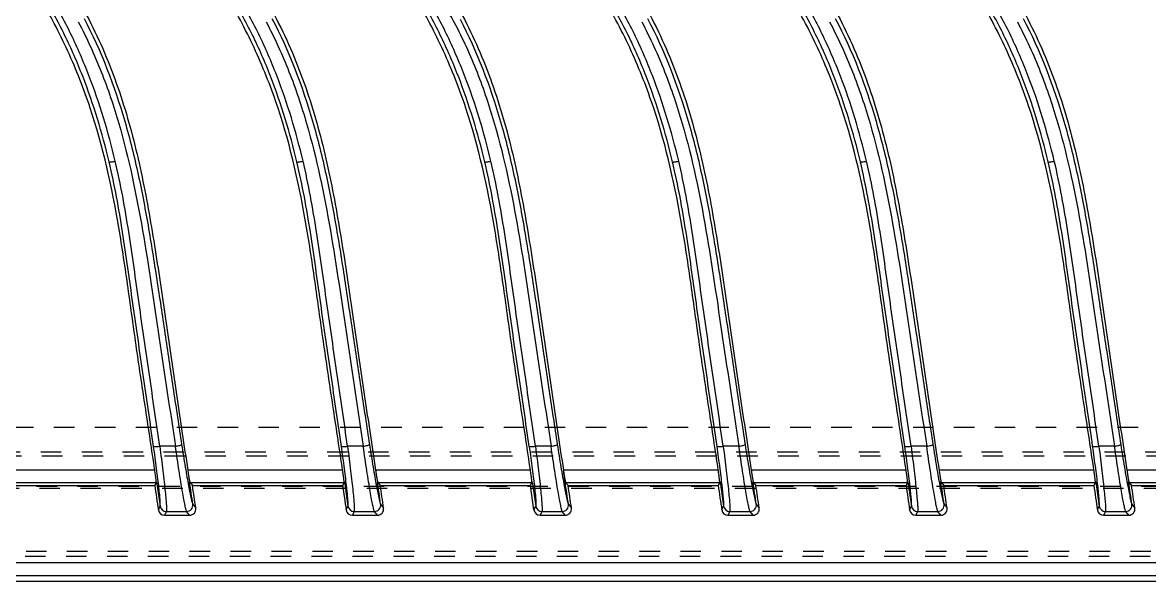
# Model space of a CAD drawing. Header units: millimetres. Extents: x 547 to 3706, y -10485 to 2068.
# Drawn here: x 1309.1 to 1399.1, y 1500.3 to 1545 of the extents above; entities that cross this region are included whole.
import ezdxf

# ---------------------------------------------------------------- set-up
doc = ezdxf.new("R2010")
doc.units = ezdxf.units.MM
doc.header["$LTSCALE"] = 16.335
doc.linetypes.add('HIDDEN', pattern=[0.2, 0.1, -0.1])
doc.layers.get('0').update_dxf_attribs({"linetype": 'CONTINUOUS'})
doc.layers.add('DEFAULT_2', color=8, linetype='HIDDEN')

msp = doc.modelspace()

# ---------------------------------------------------------------- linework, layer by layer
at = {"color": 7, "linetype": 'Continuous'}
for p, q in [((1321.351, 1511.14), (1320.097, 1511.14)), ((1336.351, 1511.14), (1335.097, 1511.14)), ((1351.351, 1511.14), (1350.097, 1511.14)), ((1366.351, 1511.14), (1365.097, 1511.14)), ((1381.351, 1511.14), (1380.097, 1511.14)), ((1396.351, 1511.14), (1395.097, 1511.14)), ((1319.702, 1509.237), (1307.332, 1509.237)), ((1334.702, 1509.237), (1322.332, 1509.237)), ((1349.702, 1509.237), (1337.332, 1509.237)), ((1364.702, 1509.237), (1352.332, 1509.237)), ((1352.474, 1508.288), (1352.337, 1509.2)), ((1379.702, 1509.237), (1367.332, 1509.237)), ((1394.702, 1509.237), (1382.332, 1509.237)), ((1409.702, 1509.237), (1397.332, 1509.237)), ((1307.514, 1508.239), (1319.817, 1508.239)), ((1307.707, 1508.005), (1319.695, 1508.005)), ((1319.844, 1508.289), (1319.695, 1508.005)), ((1319.844, 1508.289), (1320.129, 1506.361)), ((1322.474, 1508.288), (1322.707, 1508.005)), ((1322.514, 1508.239), (1334.817, 1508.239)), ((1322.707, 1508.005), (1334.695, 1508.005)), ((1334.844, 1508.289), (1334.695, 1508.005)), ((1334.844, 1508.289), (1335.129, 1506.361)), ((1337.474, 1508.288), (1337.707, 1508.005)), ((1337.514, 1508.239), (1349.817, 1508.239)), ((1337.707, 1508.005), (1349.694, 1508.005)), ((1349.694, 1508.005), (1349.843, 1508.289)), ((1349.984, 1506.057), (1349.694, 1508.005)), ((1349.843, 1508.289), (1350.13, 1506.361)), ((1352.514, 1508.239), (1364.817, 1508.239)), ((1352.514, 1508.239), (1352.707, 1508.005)), ((1352.707, 1508.005), (1364.695, 1508.005)), ((1364.844, 1508.289), (1364.695, 1508.005)), ((1364.844, 1508.289), (1365.129, 1506.361)), ((1367.474, 1508.288), (1367.707, 1508.005)), ((1367.514, 1508.239), (1379.817, 1508.239)), ((1367.707, 1508.005), (1379.695, 1508.005)), ((1379.844, 1508.289), (1379.695, 1508.005)), ((1379.844, 1508.289), (1380.129, 1506.361)), ((1382.474, 1508.288), (1382.707, 1508.005)), ((1382.514, 1508.239), (1394.817, 1508.239)), ((1382.707, 1508.005), (1394.695, 1508.005)), ((1394.844, 1508.289), (1394.695, 1508.005)), ((1394.844, 1508.289), (1395.129, 1506.361)), ((1397.474, 1508.288), (1397.707, 1508.005)), ((1397.514, 1508.239), (1409.817, 1508.239)), ((1397.707, 1508.005), (1409.695, 1508.005)), ((1319.984, 1506.057), (1320.129, 1506.361)), ((1320.623, 1505.934), (1320.478, 1505.631)), ((1320.623, 1505.934), (1322.245, 1505.934)), ((1322.481, 1505.631), (1322.245, 1505.934)), ((1322.739, 1506.507), (1322.975, 1506.204)), ((1334.984, 1506.057), (1335.129, 1506.361)), ((1335.623, 1505.934), (1335.478, 1505.631)), ((1335.623, 1505.934), (1337.245, 1505.934)), ((1337.481, 1505.631), (1337.245, 1505.934)), ((1337.739, 1506.507), (1337.975, 1506.204)), ((1349.984, 1506.057), (1350.13, 1506.361)), ((1350.623, 1505.934), (1350.478, 1505.631)), ((1350.623, 1505.934), (1352.245, 1505.934)), ((1352.481, 1505.631), (1352.245, 1505.934)), ((1352.739, 1506.507), (1352.975, 1506.204)), ((1364.984, 1506.057), (1365.129, 1506.361)), ((1365.623, 1505.934), (1365.478, 1505.631)), ((1365.623, 1505.934), (1367.245, 1505.934)), ((1367.481, 1505.631), (1367.245, 1505.934)), ((1367.739, 1506.507), (1367.975, 1506.204)), ((1379.984, 1506.057), (1380.129, 1506.361)), ((1380.623, 1505.934), (1380.478, 1505.631)), ((1380.623, 1505.934), (1382.245, 1505.934)), ((1382.481, 1505.631), (1382.245, 1505.934)), ((1382.739, 1506.507), (1382.975, 1506.204)), ((1394.984, 1506.057), (1395.129, 1506.361)), ((1395.623, 1505.934), (1395.478, 1505.631)), ((1395.623, 1505.934), (1397.245, 1505.934)), ((1397.481, 1505.631), (1397.245, 1505.934)), ((1397.739, 1506.507), (1397.975, 1506.204)), ((1320.478, 1505.631), (1322.481, 1505.631)), ((1335.478, 1505.631), (1337.481, 1505.631)), ((1350.478, 1505.631), (1352.481, 1505.631)), ((1365.478, 1505.631), (1367.481, 1505.631)), ((1380.478, 1505.631), (1382.481, 1505.631)), ((1395.478, 1505.631), (1397.481, 1505.631)), ((1418.425, 1501.825), (1242.425, 1501.825)), ((1444.607, 1500.337), (1221.848, 1500.337)), ((1242.45, 1500.827), (1418.4, 1500.827))]:
    msp.add_line(p, q, dxfattribs=at)
for centre, radius, start, end in [((1320.478, 1506.13), 0.499, 188.39382, 270.0061), ((1320.624, 1506.436), 0.501, 188.5979, 269.92974), ((1322.244, 1506.436), 0.501, 270.13867, 8.11568), ((1335.478, 1506.13), 0.499, 188.39382, 270.0061), ((1335.624, 1506.436), 0.501, 188.5979, 269.92974), ((1337.244, 1506.436), 0.501, 270.13867, 8.11568), ((1350.478, 1506.13), 0.499, 188.38789, 270.00033), ((1350.624, 1506.435), 0.501, 188.59068, 269.92141), ((1352.244, 1506.436), 0.501, 270.13866, 8.11564), ((1365.478, 1506.13), 0.499, 188.39382, 270.0061), ((1365.624, 1506.436), 0.501, 188.5979, 269.92974), ((1367.244, 1506.436), 0.501, 270.13867, 8.11568), ((1380.478, 1506.13), 0.499, 188.39382, 270.0061), ((1380.624, 1506.436), 0.501, 188.5979, 269.92974), ((1382.244, 1506.436), 0.501, 270.13867, 8.11568), ((1395.478, 1506.13), 0.499, 188.39382, 270.0061), ((1395.624, 1506.436), 0.501, 188.5979, 269.92974), ((1397.244, 1506.436), 0.501, 270.13867, 8.11568)]:
    msp.add_arc(centre, radius, start, end, dxfattribs=at)
for centre, major_axis, ratio, start_param, end_param in [((6505.795, 2279.923), (4124.678, 3238.736), 0.999193, 2.623347, 2.623723), ((-316.329, 1263.445), (1641.435, -228.537), 0.999338, 0.285537, 0.286637), ((6520.795, 2279.923), (4124.678, 3238.736), 0.999193, 2.623347, 2.623723), ((-301.329, 1263.445), (1641.435, -228.537), 0.999338, 0.285537, 0.286637), ((-286.329, 1263.445), (1641.435, -228.537), 0.999338, 0.285537, 0.286637), ((6550.795, 2279.923), (4124.678, 3238.736), 0.999193, 2.623347, 2.623723), ((-271.329, 1263.445), (1641.435, -228.537), 0.999338, 0.285537, 0.286637), ((6565.795, 2279.923), (4124.678, 3238.736), 0.999193, 2.623347, 2.623723), ((-256.329, 1263.445), (1641.435, -228.537), 0.999338, 0.285537, 0.286637), ((6580.795, 2279.923), (4124.678, 3238.736), 0.999193, 2.623347, 2.623723), ((-241.329, 1263.445), (1641.435, -228.537), 0.999338, 0.285537, 0.286637)]:
    msp.add_ellipse(centre, major_axis=major_axis, ratio=ratio, start_param=start_param, end_param=end_param, dxfattribs=at)
for points, knots in [([(1301.629, 1600.837), (1301.629, 1596.886), (1301.863, 1590.955), (1302.641, 1583.089), (1303.325, 1578.196), (1303.982, 1574.299), (1304.528, 1571.385), (1305.143, 1568.485), (1305.825, 1565.601), (1306.437, 1563.208), (1306.92, 1561.291), (1307.284, 1559.855), (1307.684, 1558.427), (1308.15, 1557.019), (1308.694, 1555.639), (1309.512, 1553.838), (1310.714, 1551.676), (1312.259, 1549.147), (1313.752, 1546.585), (1315.11, 1543.948), (1316.277, 1541.219), (1317.561, 1537.479), (1318.52, 1533.638), (1319.251, 1529.755), (1319.897, 1525.856), (1320.611, 1520.967), (1321.451, 1515.099), (1322.039, 1511.192), (1322.332, 1509.237)], [0, 0, 0, 0, 0.124968, 0.187465, 0.249961, 0.281211, 0.31246, 0.343711, 0.374959, 0.406206, 0.421837, 0.43747, 0.453094, 0.468719, 0.484358, 0.499999, 0.531246, 0.562507, 0.593754, 0.625011, 0.656262, 0.68752, 0.750005, 0.781257, 0.812506, 0.875004, 0.937502, 1, 1, 1, 1]), ([(1316.629, 1600.837), (1316.629, 1596.886), (1316.863, 1590.955), (1317.641, 1583.089), (1318.325, 1578.196), (1318.982, 1574.299), (1319.528, 1571.385), (1320.143, 1568.485), (1320.825, 1565.601), (1321.437, 1563.208), (1321.92, 1561.291), (1322.284, 1559.855), (1322.684, 1558.427), (1323.15, 1557.019), (1323.694, 1555.639), (1324.512, 1553.838), (1325.714, 1551.676), (1327.259, 1549.147), (1328.752, 1546.585), (1330.11, 1543.948), (1331.277, 1541.219), (1332.561, 1537.479), (1333.52, 1533.638), (1334.251, 1529.755), (1334.897, 1525.856), (1335.611, 1520.967), (1336.451, 1515.099), (1337.039, 1511.192), (1337.332, 1509.237)], [0, 0, 0, 0, 0.124968, 0.187465, 0.249961, 0.281211, 0.31246, 0.343711, 0.374959, 0.406206, 0.421837, 0.43747, 0.453094, 0.468719, 0.484358, 0.499999, 0.531246, 0.562507, 0.593754, 0.625011, 0.656262, 0.68752, 0.750005, 0.781257, 0.812506, 0.875004, 0.937502, 1, 1, 1, 1]), ([(1330.744, 1600.837), (1330.759, 1598.415), (1330.862, 1593.571), (1331.395, 1586.323), (1332.272, 1579.112), (1333.279, 1573.143), (1334.284, 1568.409), (1334.971, 1565.464), (1335.55, 1563.115), (1336.142, 1560.771), (1336.795, 1558.44), (1337.594, 1556.156), (1338.282, 1554.476), (1339.083, 1552.849), (1339.976, 1551.271), (1340.904, 1549.713), (1341.815, 1548.145), (1342.711, 1546.57), (1343.312, 1545.522), (1343.616, 1545)], [0, 0, 0, 0, 0.125114, 0.25021, 0.375277, 0.5003, 0.562799, 0.625283, 0.656519, 0.68775, 0.750214, 0.781482, 0.812719, 0.843914, 0.87513, 0.906376, 0.937601, 0.968803, 1, 1, 1, 1]), ([(1331.629, 1600.837), (1331.629, 1596.886), (1331.863, 1590.955), (1332.641, 1583.089), (1333.325, 1578.196), (1333.982, 1574.299), (1334.528, 1571.385), (1335.143, 1568.485), (1335.825, 1565.601), (1336.437, 1563.208), (1336.92, 1561.291), (1337.284, 1559.855), (1337.684, 1558.427), (1338.15, 1557.019), (1338.694, 1555.639), (1339.512, 1553.838), (1340.714, 1551.676), (1342.259, 1549.147), (1343.752, 1546.585), (1345.11, 1543.948), (1346.277, 1541.219), (1347.561, 1537.479), (1348.52, 1533.638), (1349.251, 1529.755), (1349.897, 1525.856), (1350.611, 1520.967), (1351.451, 1515.099), (1352.039, 1511.192), (1352.332, 1509.237)], [0, 0, 0, 0, 0.124968, 0.187465, 0.249961, 0.281211, 0.31246, 0.343711, 0.374959, 0.406206, 0.421837, 0.43747, 0.453094, 0.468719, 0.484358, 0.499999, 0.531246, 0.562507, 0.593754, 0.625011, 0.656262, 0.68752, 0.750005, 0.781257, 0.812506, 0.875004, 0.937502, 1, 1, 1, 1]), ([(1346.629, 1600.837), (1346.629, 1596.886), (1346.863, 1590.955), (1347.641, 1583.089), (1348.325, 1578.196), (1348.982, 1574.299), (1349.528, 1571.385), (1350.143, 1568.485), (1350.825, 1565.601), (1351.437, 1563.208), (1351.92, 1561.291), (1352.284, 1559.855), (1352.684, 1558.427), (1353.15, 1557.019), (1353.694, 1555.639), (1354.512, 1553.838), (1355.714, 1551.676), (1357.259, 1549.147), (1358.752, 1546.585), (1360.11, 1543.948), (1361.277, 1541.219), (1362.561, 1537.479), (1363.52, 1533.638), (1364.251, 1529.755), (1364.897, 1525.856), (1365.611, 1520.967), (1366.451, 1515.099), (1367.039, 1511.192), (1367.332, 1509.237)], [0, 0, 0, 0, 0.124968, 0.187465, 0.249961, 0.281211, 0.31246, 0.343711, 0.374959, 0.406206, 0.421837, 0.43747, 0.453094, 0.468719, 0.484358, 0.499999, 0.531246, 0.562507, 0.593754, 0.625011, 0.656262, 0.68752, 0.750005, 0.781257, 0.812506, 0.875004, 0.937502, 1, 1, 1, 1]), ([(1361.629, 1600.837), (1361.629, 1596.886), (1361.863, 1590.955), (1362.641, 1583.089), (1363.325, 1578.196), (1363.982, 1574.299), (1364.528, 1571.385), (1365.143, 1568.485), (1365.825, 1565.601), (1366.437, 1563.208), (1366.92, 1561.291), (1367.284, 1559.855), (1367.684, 1558.427), (1368.15, 1557.019), (1368.694, 1555.639), (1369.512, 1553.838), (1370.714, 1551.676), (1372.259, 1549.147), (1373.752, 1546.585), (1375.11, 1543.948), (1376.277, 1541.219), (1377.561, 1537.479), (1378.52, 1533.638), (1379.251, 1529.755), (1379.897, 1525.856), (1380.611, 1520.967), (1381.451, 1515.099), (1382.039, 1511.192), (1382.332, 1509.237)], [0, 0, 0, 0, 0.124968, 0.187465, 0.249961, 0.281211, 0.31246, 0.343711, 0.374959, 0.406206, 0.421837, 0.43747, 0.453094, 0.468719, 0.484358, 0.499999, 0.531246, 0.562507, 0.593754, 0.625011, 0.656262, 0.68752, 0.750005, 0.781257, 0.812506, 0.875004, 0.937502, 1, 1, 1, 1]), ([(1376.629, 1600.837), (1376.629, 1596.886), (1376.863, 1590.955), (1377.641, 1583.089), (1378.325, 1578.196), (1378.982, 1574.299), (1379.528, 1571.385), (1380.143, 1568.485), (1380.825, 1565.601), (1381.437, 1563.208), (1381.92, 1561.291), (1382.284, 1559.855), (1382.684, 1558.427), (1383.15, 1557.019), (1383.694, 1555.639), (1384.512, 1553.838), (1385.714, 1551.676), (1387.259, 1549.147), (1388.752, 1546.585), (1390.11, 1543.948), (1391.277, 1541.219), (1392.561, 1537.479), (1393.52, 1533.638), (1394.251, 1529.755), (1394.897, 1525.856), (1395.611, 1520.967), (1396.451, 1515.099), (1397.039, 1511.192), (1397.332, 1509.237)], [0, 0, 0, 0, 0.124968, 0.187465, 0.249961, 0.281211, 0.31246, 0.343711, 0.374959, 0.406206, 0.421837, 0.43747, 0.453094, 0.468719, 0.484358, 0.499999, 0.531246, 0.562507, 0.593754, 0.625011, 0.656262, 0.68752, 0.750005, 0.781257, 0.812506, 0.875004, 0.937502, 1, 1, 1, 1]), ([(1395.464, 1567.138), (1395.61, 1566.522), (1395.912, 1565.291), (1396.38, 1563.447), (1396.84, 1561.601), (1397.296, 1559.753), (1397.816, 1557.923), (1398.469, 1556.135), (1399.255, 1554.4), (1400.429, 1552.149), (1402.075, 1549.438), (1404.009, 1546.161), (1405.688, 1542.741), (1407.017, 1539.172), (1408.07, 1535.513), (1408.887, 1531.796), (1409.546, 1528.049), (1410.32, 1523.037), (1411.205, 1516.76), (1411.956, 1511.745), (1412.332, 1509.237)], [0, 0, 0, 0, 0.031236, 0.062477, 0.093748, 0.125034, 0.156269, 0.187486, 0.218763, 0.250067, 0.312558, 0.375064, 0.437548, 0.500062, 0.562564, 0.625055, 0.687551, 0.750041, 0.87502, 1, 1, 1, 1]), ([(1316.54, 1533.926), (1316.264, 1535.087), (1315.645, 1537.394), (1314.674, 1540.221), (1313.765, 1542.439), (1313.013, 1544.086), (1312.175, 1545.706), (1310.959, 1547.837), (1309.662, 1549.927), (1308.426, 1552.05), (1307.576, 1553.67), (1306.856, 1555.339), (1306.083, 1557.625), (1305.623, 1559.373), (1305.309, 1560.537)], [0, 0, 0, 0, 0.12326, 0.24665, 0.308615, 0.370899, 0.433673, 0.496983, 0.624403, 0.687877, 0.750838, 0.813258, 0.875457, 1, 1, 1, 1]), ([(1331.54, 1533.926), (1331.264, 1535.087), (1330.645, 1537.394), (1329.674, 1540.221), (1328.765, 1542.439), (1328.013, 1544.086), (1327.175, 1545.706), (1325.959, 1547.837), (1324.662, 1549.927), (1323.426, 1552.05), (1322.576, 1553.67), (1321.856, 1555.339), (1321.083, 1557.625), (1320.623, 1559.373), (1320.309, 1560.537)], [0, 0, 0, 0, 0.12326, 0.24665, 0.308615, 0.370899, 0.433673, 0.496983, 0.624403, 0.687877, 0.750838, 0.813258, 0.875457, 1, 1, 1, 1]), ([(1346.54, 1533.926), (1346.264, 1535.087), (1345.645, 1537.394), (1344.674, 1540.221), (1343.765, 1542.439), (1343.013, 1544.086), (1342.175, 1545.706), (1340.959, 1547.837), (1339.662, 1549.927), (1338.426, 1552.05), (1337.576, 1553.67), (1336.856, 1555.339), (1336.083, 1557.625), (1335.623, 1559.373), (1335.309, 1560.537)], [0, 0, 0, 0, 0.12326, 0.24665, 0.308615, 0.370899, 0.433673, 0.496982, 0.624403, 0.687877, 0.750838, 0.813258, 0.875457, 1, 1, 1, 1]), ([(1361.54, 1533.926), (1361.264, 1535.087), (1360.645, 1537.394), (1359.674, 1540.221), (1358.765, 1542.439), (1358.013, 1544.086), (1357.175, 1545.706), (1355.959, 1547.837), (1354.662, 1549.927), (1353.426, 1552.05), (1352.576, 1553.67), (1351.856, 1555.339), (1351.083, 1557.625), (1350.623, 1559.373), (1350.309, 1560.537)], [0, 0, 0, 0, 0.12326, 0.24665, 0.308615, 0.370899, 0.433673, 0.496983, 0.624403, 0.687877, 0.750838, 0.813258, 0.875457, 1, 1, 1, 1]), ([(1376.54, 1533.926), (1376.264, 1535.087), (1375.645, 1537.394), (1374.674, 1540.221), (1373.765, 1542.439), (1373.013, 1544.086), (1372.175, 1545.706), (1370.959, 1547.837), (1369.662, 1549.927), (1368.426, 1552.05), (1367.576, 1553.67), (1366.856, 1555.339), (1366.083, 1557.625), (1365.623, 1559.373), (1365.309, 1560.537)], [0, 0, 0, 0, 0.12326, 0.24665, 0.308615, 0.370899, 0.433673, 0.496983, 0.624403, 0.687877, 0.750838, 0.813258, 0.875457, 1, 1, 1, 1]), ([(1391.54, 1533.926), (1391.264, 1535.087), (1390.645, 1537.394), (1389.674, 1540.221), (1388.765, 1542.439), (1388.013, 1544.086), (1387.175, 1545.706), (1385.959, 1547.837), (1384.662, 1549.927), (1383.426, 1552.05), (1382.576, 1553.67), (1381.856, 1555.339), (1381.083, 1557.625), (1380.623, 1559.373), (1380.309, 1560.537)], [0, 0, 0, 0, 0.12326, 0.24665, 0.308615, 0.370899, 0.433673, 0.496983, 0.624403, 0.687877, 0.750838, 0.813258, 0.875457, 1, 1, 1, 1]), ([(1316.055, 1533.858), (1315.778, 1535.019), (1315.158, 1537.328), (1313.983, 1540.723), (1312.547, 1544.047), (1311.369, 1546.166), (1310.749, 1547.217)], [0, 0, 0, 0, 0.248265, 0.496619, 0.746256, 1, 1, 1, 1]), ([(1331.055, 1533.858), (1330.778, 1535.019), (1330.158, 1537.328), (1328.983, 1540.723), (1327.547, 1544.047), (1326.369, 1546.166), (1325.749, 1547.217)], [0, 0, 0, 0, 0.248265, 0.496619, 0.746256, 1, 1, 1, 1]), ([(1346.055, 1533.858), (1345.778, 1535.019), (1345.158, 1537.328), (1343.983, 1540.723), (1342.547, 1544.047), (1341.369, 1546.166), (1340.749, 1547.217)], [0, 0, 0, 0, 0.248265, 0.496619, 0.746256, 1, 1, 1, 1]), ([(1361.055, 1533.858), (1360.778, 1535.019), (1360.158, 1537.328), (1358.983, 1540.723), (1357.547, 1544.047), (1356.369, 1546.166), (1355.749, 1547.217)], [0, 0, 0, 0, 0.248265, 0.496619, 0.746256, 1, 1, 1, 1]), ([(1376.055, 1533.858), (1375.778, 1535.019), (1375.158, 1537.328), (1373.983, 1540.723), (1372.547, 1544.047), (1371.369, 1546.166), (1370.749, 1547.217)], [0, 0, 0, 0, 0.248265, 0.496619, 0.746256, 1, 1, 1, 1]), ([(1394.702, 1509.237), (1394.461, 1510.863), (1393.967, 1514.113), (1393.23, 1518.988), (1392.562, 1523.874), (1391.606, 1530.375), (1390.181, 1536.83), (1387.743, 1542.954), (1386.196, 1545.865), (1385.351, 1547.277)], [0, 0, 0, 0, 0.124972, 0.249942, 0.374913, 0.499883, 0.749836, 0.87492, 1, 1, 1, 1]), ([(1391.055, 1533.858), (1390.773, 1535.039), (1390.141, 1537.388), (1388.94, 1540.839), (1387.466, 1544.217), (1386.253, 1546.368), (1385.619, 1547.436)], [0, 0, 0, 0, 0.248148, 0.496405, 0.746031, 1, 1, 1, 1]), ([(1319.702, 1509.237), (1319.463, 1510.853), (1318.972, 1514.082), (1318.24, 1518.926), (1317.575, 1523.78), (1316.628, 1530.24), (1315.225, 1536.654), (1312.838, 1542.752), (1311.316, 1545.654), (1310.481, 1547.059)], [0, 0, 0, 0, 0.124971, 0.249941, 0.374913, 0.499883, 0.749829, 0.874927, 1, 1, 1, 1]), ([(1334.702, 1509.237), (1334.463, 1510.853), (1333.972, 1514.082), (1333.24, 1518.926), (1332.575, 1523.78), (1331.628, 1530.24), (1330.225, 1536.654), (1327.838, 1542.752), (1326.316, 1545.654), (1325.481, 1547.059)], [0, 0, 0, 0, 0.124971, 0.249941, 0.374913, 0.499883, 0.749829, 0.874927, 1, 1, 1, 1]), ([(1349.702, 1509.237), (1349.463, 1510.853), (1348.972, 1514.082), (1348.24, 1518.926), (1347.576, 1523.78), (1346.626, 1530.239), (1345.225, 1536.654), (1342.838, 1542.752), (1341.316, 1545.654), (1340.481, 1547.059)], [0, 0, 0, 0, 0.12497, 0.249939, 0.374908, 0.499877, 0.749826, 0.874926, 1, 1, 1, 1]), ([(1364.702, 1509.237), (1364.463, 1510.853), (1363.972, 1514.082), (1363.24, 1518.926), (1362.575, 1523.78), (1361.628, 1530.24), (1360.225, 1536.654), (1357.838, 1542.752), (1356.316, 1545.654), (1355.481, 1547.059)], [0, 0, 0, 0, 0.124971, 0.249941, 0.374913, 0.499883, 0.749829, 0.874927, 1, 1, 1, 1]), ([(1379.702, 1509.237), (1379.463, 1510.853), (1378.972, 1514.082), (1378.24, 1518.926), (1377.575, 1523.78), (1376.628, 1530.24), (1375.225, 1536.654), (1372.838, 1542.752), (1371.316, 1545.654), (1370.481, 1547.059)], [0, 0, 0, 0, 0.124971, 0.249941, 0.374913, 0.499883, 0.749829, 0.874927, 1, 1, 1, 1]), ([(1314.049, 1545.331), (1315.42, 1542.723), (1317.007, 1538.559), (1318.417, 1532.851), (1319.226, 1528.533), (1319.903, 1524.212), (1320.546, 1519.895), (1321.19, 1515.585), (1321.624, 1512.714), (1321.845, 1511.28)], [0, 0, 0, 0, 0.251921, 0.377726, 0.502732, 0.627362, 0.751741, 0.875924, 1, 1, 1, 1]), ([(1329.049, 1545.331), (1330.42, 1542.723), (1332.007, 1538.559), (1333.417, 1532.851), (1334.226, 1528.533), (1334.903, 1524.212), (1335.546, 1519.895), (1336.19, 1515.585), (1336.624, 1512.714), (1336.845, 1511.28)], [0, 0, 0, 0, 0.251921, 0.377726, 0.502732, 0.627362, 0.751741, 0.875924, 1, 1, 1, 1]), ([(1359.049, 1545.331), (1360.42, 1542.723), (1362.007, 1538.559), (1363.417, 1532.851), (1364.226, 1528.533), (1364.903, 1524.212), (1365.546, 1519.895), (1366.19, 1515.585), (1366.624, 1512.714), (1366.845, 1511.28)], [0, 0, 0, 0, 0.251921, 0.377726, 0.502732, 0.627362, 0.751741, 0.875924, 1, 1, 1, 1]), ([(1374.049, 1545.331), (1375.42, 1542.723), (1377.007, 1538.559), (1378.417, 1532.851), (1379.226, 1528.533), (1379.903, 1524.212), (1380.546, 1519.895), (1381.19, 1515.585), (1381.624, 1512.714), (1381.845, 1511.28)], [0, 0, 0, 0, 0.251921, 0.377726, 0.502732, 0.627362, 0.751741, 0.875924, 1, 1, 1, 1]), ([(1389.049, 1545.331), (1390.42, 1542.723), (1392.007, 1538.559), (1393.417, 1532.851), (1394.226, 1528.533), (1394.903, 1524.212), (1395.546, 1519.895), (1396.19, 1515.585), (1396.624, 1512.714), (1396.845, 1511.28)], [0, 0, 0, 0, 0.251921, 0.377726, 0.502732, 0.627362, 0.751741, 0.875924, 1, 1, 1, 1]), ([(1313.59, 1545.05), (1314.275, 1543.76), (1315.489, 1541.097), (1317.346, 1535.558), (1318.809, 1528.404), (1320.033, 1519.763), (1320.918, 1514.014), (1321.351, 1511.14)], [0, 0, 0, 0, 0.125341, 0.250613, 0.500729, 0.750551, 1, 1, 1, 1]), ([(1328.59, 1545.05), (1329.275, 1543.76), (1330.489, 1541.097), (1332.346, 1535.558), (1333.809, 1528.404), (1335.033, 1519.763), (1335.918, 1514.014), (1336.351, 1511.14)], [0, 0, 0, 0, 0.125341, 0.250613, 0.500729, 0.750551, 1, 1, 1, 1]), ([(1343.616, 1545), (1344.298, 1543.712), (1345.506, 1541.051), (1347.354, 1535.519), (1348.813, 1528.377), (1350.035, 1519.749), (1350.919, 1514.009), (1351.351, 1511.14)], [0, 0, 0, 0, 0.125341, 0.250611, 0.500729, 0.75055, 1, 1, 1, 1]), ([(1344.076, 1545.281), (1345.44, 1542.676), (1347.019, 1538.518), (1348.424, 1532.819), (1349.23, 1528.508), (1349.906, 1524.193), (1350.548, 1519.882), (1351.19, 1515.578), (1351.624, 1512.712), (1351.845, 1511.28)], [0, 0, 0, 0, 0.251831, 0.377627, 0.50266, 0.627309, 0.751704, 0.875906, 1, 1, 1, 1]), ([(1358.59, 1545.05), (1359.275, 1543.76), (1360.489, 1541.097), (1362.346, 1535.558), (1363.809, 1528.404), (1365.033, 1519.763), (1365.918, 1514.014), (1366.351, 1511.14)], [0, 0, 0, 0, 0.125341, 0.250613, 0.500729, 0.750551, 1, 1, 1, 1]), ([(1373.59, 1545.05), (1374.275, 1543.76), (1375.489, 1541.097), (1377.346, 1535.558), (1378.809, 1528.404), (1380.033, 1519.763), (1380.918, 1514.014), (1381.351, 1511.14)], [0, 0, 0, 0, 0.125341, 0.250613, 0.500729, 0.750551, 1, 1, 1, 1]), ([(1388.59, 1545.05), (1389.275, 1543.76), (1390.489, 1541.097), (1392.346, 1535.558), (1393.809, 1528.404), (1395.033, 1519.763), (1395.918, 1514.014), (1396.351, 1511.14)], [0, 0, 0, 0, 0.125341, 0.250613, 0.500729, 0.750551, 1, 1, 1, 1]), ([(1316.055, 1533.858), (1316.057, 1533.854), (1316.075, 1533.851), (1316.103, 1533.85), (1316.15, 1533.853), (1316.24, 1533.864), (1316.372, 1533.889), (1316.483, 1533.913), (1316.54, 1533.926)], [0, 0, 0, 0, 0.029507, 0.091032, 0.185111, 0.310805, 0.639099, 1, 1, 1, 1]), ([(1319.602, 1511.132), (1319.329, 1513.033), (1318.779, 1516.838), (1317.941, 1522.542), (1317.17, 1528.237), (1316.496, 1532.006), (1316.055, 1533.858)], [0, 0, 0, 0, 0.250489, 0.501295, 0.751825, 1, 1, 1, 1]), ([(1320.097, 1511.14), (1319.823, 1513.043), (1319.273, 1516.85), (1318.435, 1522.562), (1317.662, 1528.275), (1316.984, 1532.062), (1316.54, 1533.926)], [0, 0, 0, 0, 0.250024, 0.500302, 0.750758, 1, 1, 1, 1]), ([(1331.055, 1533.858), (1331.057, 1533.854), (1331.075, 1533.851), (1331.103, 1533.85), (1331.15, 1533.853), (1331.24, 1533.864), (1331.372, 1533.889), (1331.483, 1533.913), (1331.54, 1533.926)], [0, 0, 0, 0, 0.029507, 0.091032, 0.185111, 0.310805, 0.639099, 1, 1, 1, 1]), ([(1334.602, 1511.132), (1334.329, 1513.033), (1333.779, 1516.838), (1332.941, 1522.542), (1332.17, 1528.237), (1331.496, 1532.006), (1331.055, 1533.858)], [0, 0, 0, 0, 0.250489, 0.501295, 0.751825, 1, 1, 1, 1]), ([(1335.097, 1511.14), (1334.823, 1513.043), (1334.273, 1516.85), (1333.435, 1522.562), (1332.662, 1528.275), (1331.984, 1532.062), (1331.54, 1533.926)], [0, 0, 0, 0, 0.250024, 0.500302, 0.750758, 1, 1, 1, 1]), ([(1346.055, 1533.858), (1346.057, 1533.853), (1346.075, 1533.851), (1346.103, 1533.85), (1346.15, 1533.853), (1346.24, 1533.864), (1346.372, 1533.889), (1346.483, 1533.913), (1346.54, 1533.926)], [0, 0, 0, 0, 0.029507, 0.091032, 0.185111, 0.310805, 0.639099, 1, 1, 1, 1]), ([(1349.602, 1511.132), (1349.329, 1513.033), (1348.779, 1516.838), (1347.941, 1522.542), (1347.17, 1528.237), (1346.496, 1532.006), (1346.055, 1533.858)], [0, 0, 0, 0, 0.250489, 0.501295, 0.751825, 1, 1, 1, 1]), ([(1350.097, 1511.14), (1349.823, 1513.043), (1349.273, 1516.85), (1348.435, 1522.562), (1347.662, 1528.275), (1346.984, 1532.062), (1346.54, 1533.926)], [0, 0, 0, 0, 0.250024, 0.500302, 0.750758, 1, 1, 1, 1]), ([(1361.055, 1533.858), (1361.057, 1533.854), (1361.075, 1533.851), (1361.103, 1533.85), (1361.15, 1533.853), (1361.24, 1533.864), (1361.372, 1533.889), (1361.483, 1533.913), (1361.54, 1533.926)], [0, 0, 0, 0, 0.029507, 0.091032, 0.185111, 0.310805, 0.639099, 1, 1, 1, 1]), ([(1364.602, 1511.132), (1364.329, 1513.033), (1363.779, 1516.838), (1362.941, 1522.542), (1362.17, 1528.237), (1361.496, 1532.006), (1361.055, 1533.858)], [0, 0, 0, 0, 0.250489, 0.501295, 0.751825, 1, 1, 1, 1]), ([(1365.097, 1511.14), (1364.823, 1513.043), (1364.273, 1516.85), (1363.435, 1522.562), (1362.662, 1528.275), (1361.984, 1532.062), (1361.54, 1533.926)], [0, 0, 0, 0, 0.250024, 0.500302, 0.750758, 1, 1, 1, 1]), ([(1376.055, 1533.858), (1376.057, 1533.854), (1376.075, 1533.851), (1376.103, 1533.85), (1376.15, 1533.853), (1376.24, 1533.864), (1376.372, 1533.889), (1376.483, 1533.913), (1376.54, 1533.926)], [0, 0, 0, 0, 0.029507, 0.091032, 0.185111, 0.310805, 0.639099, 1, 1, 1, 1]), ([(1379.602, 1511.132), (1379.329, 1513.033), (1378.779, 1516.838), (1377.941, 1522.542), (1377.17, 1528.237), (1376.496, 1532.006), (1376.055, 1533.858)], [0, 0, 0, 0, 0.250489, 0.501295, 0.751825, 1, 1, 1, 1]), ([(1380.097, 1511.14), (1379.823, 1513.043), (1379.273, 1516.85), (1378.435, 1522.562), (1377.662, 1528.275), (1376.984, 1532.062), (1376.54, 1533.926)], [0, 0, 0, 0, 0.250024, 0.500302, 0.750758, 1, 1, 1, 1]), ([(1391.055, 1533.858), (1391.057, 1533.854), (1391.075, 1533.851), (1391.103, 1533.85), (1391.15, 1533.853), (1391.24, 1533.864), (1391.372, 1533.889), (1391.483, 1533.913), (1391.54, 1533.926)], [0, 0, 0, 0, 0.02951, 0.091038, 0.185118, 0.310813, 0.639104, 1, 1, 1, 1]), ([(1394.602, 1511.132), (1394.329, 1513.033), (1393.779, 1516.838), (1392.941, 1522.542), (1392.17, 1528.237), (1391.496, 1532.006), (1391.055, 1533.858)], [0, 0, 0, 0, 0.250489, 0.501295, 0.751825, 1, 1, 1, 1]), ([(1395.097, 1511.14), (1394.823, 1513.043), (1394.273, 1516.85), (1393.435, 1522.562), (1392.662, 1528.275), (1391.984, 1532.062), (1391.54, 1533.926)], [0, 0, 0, 0, 0.250024, 0.500302, 0.750758, 1, 1, 1, 1]), ([(1319.602, 1511.132), (1319.605, 1511.128), (1319.62, 1511.12), (1319.67, 1511.11), (1319.774, 1511.109), (1319.925, 1511.119), (1320.038, 1511.132), (1320.097, 1511.14)], [0, 0, 0, 0, 0.031673, 0.092671, 0.316242, 0.644191, 1, 1, 1, 1]), ([(1320.129, 1506.361), (1320.135, 1506.378), (1320.14, 1506.426), (1320.143, 1506.516), (1320.139, 1506.645), (1320.124, 1506.894), (1320.089, 1507.295), (1320.028, 1507.875), (1319.947, 1508.572), (1319.807, 1509.671), (1319.688, 1510.535), (1319.602, 1511.132)], [0, 0, 0, 0, 0.010917, 0.029705, 0.056592, 0.091671, 0.185367, 0.307909, 0.455421, 0.623443, 1, 1, 1, 1]), ([(1320.097, 1511.14), (1320.141, 1510.804), (1320.225, 1510.151), (1320.341, 1509.206), (1320.442, 1508.339), (1320.524, 1507.577), (1320.584, 1506.944), (1320.619, 1506.508), (1320.633, 1506.238), (1320.637, 1506.097), (1320.634, 1506.001), (1320.63, 1505.95), (1320.623, 1505.934)], [0, 0, 0, 0, 0.194137, 0.377438, 0.545452, 0.69374, 0.816498, 0.909666, 0.944567, 0.97137, 0.989876, 1, 1, 1, 1]), ([(1321.351, 1511.14), (1321.411, 1511.15), (1321.528, 1511.17), (1321.679, 1511.205), (1321.783, 1511.237), (1321.829, 1511.262), (1321.844, 1511.274), (1321.845, 1511.28)], [0, 0, 0, 0, 0.355667, 0.682096, 0.903263, 0.966961, 1, 1, 1, 1]), ([(1322.245, 1505.934), (1322.234, 1505.95), (1322.216, 1506.001), (1322.187, 1506.097), (1322.152, 1506.238), (1322.093, 1506.508), (1322.008, 1506.945), (1321.896, 1507.578), (1321.771, 1508.339), (1321.635, 1509.205), (1321.492, 1510.15), (1321.398, 1510.804), (1321.351, 1511.14)], [0, 0, 0, 0, 0.010913, 0.030167, 0.057638, 0.093108, 0.187054, 0.310002, 0.457812, 0.624942, 0.807105, 1, 1, 1, 1]), ([(1321.845, 1511.28), (1321.937, 1510.68), (1322.076, 1509.814), (1322.264, 1508.714), (1322.39, 1508.018), (1322.502, 1507.438), (1322.596, 1506.995), (1322.663, 1506.715), (1322.71, 1506.57), (1322.729, 1506.523), (1322.739, 1506.507)], [0, 0, 0, 0, 0.37436, 0.541579, 0.688687, 0.811348, 0.905747, 0.968928, 0.98842, 1, 1, 1, 1]), ([(1334.602, 1511.132), (1334.605, 1511.128), (1334.62, 1511.12), (1334.67, 1511.11), (1334.774, 1511.109), (1334.925, 1511.119), (1335.038, 1511.132), (1335.097, 1511.14)], [0, 0, 0, 0, 0.031673, 0.092671, 0.316242, 0.644191, 1, 1, 1, 1]), ([(1335.129, 1506.361), (1335.135, 1506.378), (1335.14, 1506.426), (1335.143, 1506.516), (1335.139, 1506.645), (1335.124, 1506.894), (1335.089, 1507.295), (1335.028, 1507.875), (1334.947, 1508.572), (1334.807, 1509.671), (1334.688, 1510.535), (1334.602, 1511.132)], [0, 0, 0, 0, 0.010917, 0.029705, 0.056592, 0.091671, 0.185367, 0.307909, 0.455421, 0.623443, 1, 1, 1, 1]), ([(1335.097, 1511.14), (1335.141, 1510.804), (1335.225, 1510.151), (1335.341, 1509.206), (1335.442, 1508.339), (1335.524, 1507.577), (1335.584, 1506.944), (1335.619, 1506.508), (1335.633, 1506.238), (1335.637, 1506.097), (1335.634, 1506.001), (1335.63, 1505.95), (1335.623, 1505.934)], [0, 0, 0, 0, 0.194137, 0.377438, 0.545452, 0.69374, 0.816498, 0.909666, 0.944567, 0.97137, 0.989876, 1, 1, 1, 1]), ([(1336.351, 1511.14), (1336.411, 1511.15), (1336.528, 1511.17), (1336.679, 1511.205), (1336.783, 1511.237), (1336.829, 1511.262), (1336.844, 1511.274), (1336.845, 1511.28)], [0, 0, 0, 0, 0.355667, 0.682096, 0.903263, 0.966961, 1, 1, 1, 1]), ([(1337.245, 1505.934), (1337.234, 1505.95), (1337.216, 1506.001), (1337.187, 1506.097), (1337.152, 1506.238), (1337.093, 1506.508), (1337.008, 1506.945), (1336.896, 1507.578), (1336.771, 1508.339), (1336.635, 1509.205), (1336.492, 1510.15), (1336.398, 1510.804), (1336.351, 1511.14)], [0, 0, 0, 0, 0.010913, 0.030167, 0.057638, 0.093108, 0.187054, 0.310002, 0.457812, 0.624942, 0.807105, 1, 1, 1, 1]), ([(1336.845, 1511.28), (1336.937, 1510.68), (1337.076, 1509.814), (1337.264, 1508.714), (1337.39, 1508.018), (1337.502, 1507.438), (1337.596, 1506.995), (1337.663, 1506.715), (1337.71, 1506.57), (1337.729, 1506.523), (1337.739, 1506.507)], [0, 0, 0, 0, 0.37436, 0.541579, 0.688687, 0.811348, 0.905747, 0.968928, 0.98842, 1, 1, 1, 1]), ([(1349.602, 1511.132), (1349.605, 1511.128), (1349.62, 1511.12), (1349.67, 1511.11), (1349.774, 1511.109), (1349.925, 1511.119), (1350.038, 1511.132), (1350.097, 1511.14)], [0, 0, 0, 0, 0.031673, 0.092671, 0.316242, 0.644191, 1, 1, 1, 1]), ([(1349.602, 1511.132), (1349.647, 1510.825), (1349.731, 1510.227), (1349.847, 1509.36), (1349.948, 1508.566), (1350.029, 1507.868), (1350.09, 1507.289), (1350.125, 1506.888), (1350.139, 1506.64), (1350.143, 1506.511), (1350.14, 1506.422), (1350.136, 1506.375), (1350.129, 1506.36)], [0, 0, 0, 0, 0.193542, 0.377421, 0.545752, 0.693397, 0.815801, 0.90919, 0.944215, 0.971112, 0.989717, 1, 1, 1, 1]), ([(1350.097, 1511.14), (1350.141, 1510.805), (1350.225, 1510.151), (1350.341, 1509.207), (1350.442, 1508.341), (1350.524, 1507.579), (1350.584, 1506.946), (1350.619, 1506.509), (1350.633, 1506.239), (1350.637, 1506.098), (1350.634, 1506.002), (1350.63, 1505.95), (1350.623, 1505.934)], [0, 0, 0, 0, 0.19401, 0.377228, 0.545182, 0.69341, 0.81619, 0.909458, 0.94442, 0.971282, 0.98984, 1, 1, 1, 1]), ([(1351.351, 1511.14), (1351.411, 1511.15), (1351.528, 1511.17), (1351.679, 1511.205), (1351.783, 1511.237), (1351.83, 1511.262), (1351.844, 1511.274), (1351.845, 1511.28)], [0, 0, 0, 0, 0.355658, 0.682104, 0.903273, 0.966963, 1, 1, 1, 1]), ([(1352.245, 1505.934), (1352.234, 1505.95), (1352.216, 1506.001), (1352.187, 1506.097), (1352.152, 1506.238), (1352.093, 1506.508), (1352.008, 1506.945), (1351.896, 1507.578), (1351.771, 1508.339), (1351.635, 1509.205), (1351.492, 1510.15), (1351.398, 1510.804), (1351.351, 1511.14)], [0, 0, 0, 0, 0.010913, 0.030167, 0.057638, 0.093108, 0.187054, 0.310002, 0.457812, 0.624942, 0.807105, 1, 1, 1, 1]), ([(1351.845, 1511.28), (1351.937, 1510.68), (1352.076, 1509.814), (1352.264, 1508.715), (1352.39, 1508.018), (1352.502, 1507.439), (1352.596, 1506.995), (1352.663, 1506.715), (1352.71, 1506.57), (1352.729, 1506.523), (1352.739, 1506.507)], [0, 0, 0, 0, 0.374352, 0.541568, 0.688674, 0.811335, 0.905734, 0.96892, 0.988416, 1, 1, 1, 1]), ([(1364.602, 1511.132), (1364.605, 1511.128), (1364.62, 1511.12), (1364.67, 1511.11), (1364.774, 1511.109), (1364.925, 1511.119), (1365.038, 1511.132), (1365.097, 1511.14)], [0, 0, 0, 0, 0.031673, 0.092671, 0.316242, 0.644191, 1, 1, 1, 1]), ([(1365.129, 1506.361), (1365.135, 1506.378), (1365.14, 1506.426), (1365.143, 1506.516), (1365.139, 1506.645), (1365.124, 1506.894), (1365.089, 1507.295), (1365.028, 1507.875), (1364.947, 1508.572), (1364.807, 1509.671), (1364.688, 1510.535), (1364.602, 1511.132)], [0, 0, 0, 0, 0.010917, 0.029705, 0.056592, 0.091671, 0.185367, 0.307909, 0.455421, 0.623443, 1, 1, 1, 1]), ([(1365.097, 1511.14), (1365.141, 1510.804), (1365.225, 1510.151), (1365.341, 1509.206), (1365.442, 1508.339), (1365.524, 1507.577), (1365.584, 1506.944), (1365.619, 1506.508), (1365.633, 1506.238), (1365.637, 1506.097), (1365.634, 1506.001), (1365.63, 1505.95), (1365.623, 1505.934)], [0, 0, 0, 0, 0.194137, 0.377438, 0.545452, 0.69374, 0.816498, 0.909666, 0.944567, 0.97137, 0.989876, 1, 1, 1, 1]), ([(1366.351, 1511.14), (1366.411, 1511.15), (1366.528, 1511.17), (1366.679, 1511.205), (1366.783, 1511.237), (1366.829, 1511.262), (1366.844, 1511.274), (1366.845, 1511.28)], [0, 0, 0, 0, 0.355667, 0.682096, 0.903263, 0.966961, 1, 1, 1, 1]), ([(1367.245, 1505.934), (1367.234, 1505.95), (1367.216, 1506.001), (1367.187, 1506.097), (1367.152, 1506.238), (1367.093, 1506.508), (1367.008, 1506.945), (1366.896, 1507.578), (1366.771, 1508.339), (1366.635, 1509.205), (1366.492, 1510.15), (1366.398, 1510.804), (1366.351, 1511.14)], [0, 0, 0, 0, 0.010913, 0.030167, 0.057638, 0.093108, 0.187054, 0.310002, 0.457812, 0.624942, 0.807105, 1, 1, 1, 1]), ([(1366.845, 1511.28), (1366.937, 1510.68), (1367.076, 1509.814), (1367.264, 1508.714), (1367.39, 1508.018), (1367.502, 1507.438), (1367.596, 1506.995), (1367.663, 1506.715), (1367.71, 1506.57), (1367.729, 1506.523), (1367.739, 1506.507)], [0, 0, 0, 0, 0.37436, 0.541579, 0.688687, 0.811348, 0.905747, 0.968928, 0.98842, 1, 1, 1, 1]), ([(1379.602, 1511.132), (1379.605, 1511.128), (1379.62, 1511.12), (1379.67, 1511.11), (1379.774, 1511.109), (1379.925, 1511.119), (1380.038, 1511.132), (1380.097, 1511.14)], [0, 0, 0, 0, 0.031673, 0.092671, 0.316242, 0.644191, 1, 1, 1, 1]), ([(1380.129, 1506.361), (1380.135, 1506.378), (1380.14, 1506.426), (1380.143, 1506.516), (1380.139, 1506.645), (1380.124, 1506.894), (1380.089, 1507.295), (1380.028, 1507.875), (1379.947, 1508.572), (1379.807, 1509.671), (1379.688, 1510.535), (1379.602, 1511.132)], [0, 0, 0, 0, 0.010917, 0.029705, 0.056592, 0.091671, 0.185367, 0.307909, 0.455421, 0.623443, 1, 1, 1, 1]), ([(1380.097, 1511.14), (1380.141, 1510.804), (1380.225, 1510.151), (1380.341, 1509.206), (1380.442, 1508.339), (1380.524, 1507.577), (1380.584, 1506.944), (1380.619, 1506.508), (1380.633, 1506.238), (1380.637, 1506.097), (1380.634, 1506.001), (1380.63, 1505.95), (1380.623, 1505.934)], [0, 0, 0, 0, 0.194137, 0.377438, 0.545452, 0.69374, 0.816498, 0.909666, 0.944567, 0.97137, 0.989876, 1, 1, 1, 1]), ([(1381.351, 1511.14), (1381.411, 1511.15), (1381.528, 1511.17), (1381.679, 1511.205), (1381.783, 1511.237), (1381.829, 1511.262), (1381.844, 1511.274), (1381.845, 1511.28)], [0, 0, 0, 0, 0.355667, 0.682096, 0.903263, 0.966961, 1, 1, 1, 1]), ([(1382.245, 1505.934), (1382.234, 1505.95), (1382.216, 1506.001), (1382.187, 1506.097), (1382.152, 1506.238), (1382.093, 1506.508), (1382.008, 1506.945), (1381.896, 1507.578), (1381.771, 1508.339), (1381.635, 1509.205), (1381.492, 1510.15), (1381.398, 1510.804), (1381.351, 1511.14)], [0, 0, 0, 0, 0.010913, 0.030167, 0.057638, 0.093108, 0.187054, 0.310002, 0.457812, 0.624942, 0.807105, 1, 1, 1, 1]), ([(1381.845, 1511.28), (1381.937, 1510.68), (1382.076, 1509.814), (1382.264, 1508.714), (1382.39, 1508.018), (1382.502, 1507.438), (1382.596, 1506.995), (1382.663, 1506.715), (1382.71, 1506.57), (1382.729, 1506.523), (1382.739, 1506.507)], [0, 0, 0, 0, 0.37436, 0.541579, 0.688687, 0.811348, 0.905747, 0.968928, 0.98842, 1, 1, 1, 1]), ([(1394.602, 1511.132), (1394.605, 1511.128), (1394.62, 1511.12), (1394.67, 1511.11), (1394.774, 1511.109), (1394.925, 1511.119), (1395.038, 1511.132), (1395.097, 1511.14)], [0, 0, 0, 0, 0.031673, 0.092671, 0.316242, 0.644191, 1, 1, 1, 1]), ([(1395.129, 1506.361), (1395.135, 1506.378), (1395.14, 1506.426), (1395.143, 1506.516), (1395.139, 1506.645), (1395.124, 1506.894), (1395.089, 1507.295), (1395.028, 1507.875), (1394.947, 1508.572), (1394.807, 1509.671), (1394.688, 1510.535), (1394.602, 1511.132)], [0, 0, 0, 0, 0.010917, 0.029705, 0.056592, 0.09167, 0.185366, 0.307909, 0.455421, 0.623443, 1, 1, 1, 1]), ([(1395.097, 1511.14), (1395.141, 1510.804), (1395.225, 1510.151), (1395.341, 1509.206), (1395.442, 1508.339), (1395.524, 1507.577), (1395.584, 1506.944), (1395.619, 1506.508), (1395.633, 1506.238), (1395.637, 1506.097), (1395.634, 1506.001), (1395.63, 1505.95), (1395.623, 1505.934)], [0, 0, 0, 0, 0.194137, 0.377438, 0.545452, 0.69374, 0.816498, 0.909666, 0.944567, 0.97137, 0.989876, 1, 1, 1, 1]), ([(1396.351, 1511.14), (1396.411, 1511.15), (1396.528, 1511.17), (1396.679, 1511.205), (1396.783, 1511.237), (1396.829, 1511.262), (1396.844, 1511.274), (1396.845, 1511.28)], [0, 0, 0, 0, 0.355667, 0.682096, 0.903263, 0.966961, 1, 1, 1, 1]), ([(1397.245, 1505.934), (1397.234, 1505.95), (1397.216, 1506.001), (1397.187, 1506.097), (1397.152, 1506.238), (1397.093, 1506.508), (1397.008, 1506.945), (1396.896, 1507.578), (1396.771, 1508.339), (1396.635, 1509.205), (1396.492, 1510.15), (1396.398, 1510.804), (1396.351, 1511.14)], [0, 0, 0, 0, 0.010913, 0.030167, 0.057638, 0.093108, 0.187054, 0.310002, 0.457812, 0.624942, 0.807105, 1, 1, 1, 1]), ([(1396.845, 1511.28), (1396.937, 1510.68), (1397.076, 1509.814), (1397.264, 1508.714), (1397.39, 1508.018), (1397.502, 1507.438), (1397.596, 1506.995), (1397.663, 1506.715), (1397.71, 1506.57), (1397.729, 1506.523), (1397.739, 1506.507)], [0, 0, 0, 0, 0.37436, 0.541579, 0.688687, 0.811348, 0.905747, 0.968928, 0.98842, 1, 1, 1, 1]), ([(1319.817, 1508.239), (1319.821, 1508.247), (1319.818, 1508.28), (1319.817, 1508.341), (1319.807, 1508.436), (1319.794, 1508.559), (1319.776, 1508.707), (1319.746, 1508.936), (1319.721, 1509.115), (1319.702, 1509.237)], [0, 0, 0, 0, 0.028088, 0.090924, 0.186454, 0.311407, 0.461047, 0.630347, 1, 1, 1, 1]), ([(1322.332, 1509.237), (1322.35, 1509.114), (1322.386, 1508.885), (1322.432, 1508.615), (1322.466, 1508.436), (1322.484, 1508.34), (1322.501, 1508.279), (1322.508, 1508.247), (1322.515, 1508.239)], [0, 0, 0, 0, 0.367329, 0.684837, 0.809826, 0.906071, 0.970228, 1, 1, 1, 1]), ([(1334.817, 1508.239), (1334.821, 1508.247), (1334.818, 1508.28), (1334.817, 1508.341), (1334.807, 1508.436), (1334.794, 1508.559), (1334.776, 1508.707), (1334.746, 1508.936), (1334.721, 1509.115), (1334.702, 1509.237)], [0, 0, 0, 0, 0.028088, 0.090924, 0.186454, 0.311407, 0.461047, 0.630347, 1, 1, 1, 1]), ([(1337.332, 1509.237), (1337.35, 1509.114), (1337.386, 1508.885), (1337.432, 1508.615), (1337.466, 1508.436), (1337.484, 1508.34), (1337.501, 1508.279), (1337.508, 1508.247), (1337.515, 1508.239)], [0, 0, 0, 0, 0.367329, 0.684837, 0.809826, 0.906071, 0.970228, 1, 1, 1, 1]), ([(1349.817, 1508.239), (1349.821, 1508.247), (1349.818, 1508.28), (1349.817, 1508.341), (1349.807, 1508.436), (1349.794, 1508.559), (1349.776, 1508.707), (1349.746, 1508.936), (1349.721, 1509.115), (1349.702, 1509.237)], [0, 0, 0, 0, 0.028088, 0.090924, 0.186454, 0.311407, 0.461047, 0.630347, 1, 1, 1, 1]), ([(1352.331, 1509.237), (1352.35, 1509.114), (1352.386, 1508.885), (1352.431, 1508.614), (1352.466, 1508.435), (1352.484, 1508.34), (1352.501, 1508.279), (1352.508, 1508.247), (1352.514, 1508.239)], [0, 0, 0, 0, 0.367573, 0.685232, 0.810039, 0.90616, 0.970249, 1, 1, 1, 1]), ([(1364.817, 1508.239), (1364.821, 1508.247), (1364.818, 1508.28), (1364.817, 1508.341), (1364.807, 1508.436), (1364.794, 1508.559), (1364.776, 1508.707), (1364.746, 1508.936), (1364.721, 1509.115), (1364.702, 1509.237)], [0, 0, 0, 0, 0.028088, 0.090924, 0.186454, 0.311407, 0.461047, 0.630347, 1, 1, 1, 1]), ([(1367.332, 1509.237), (1367.35, 1509.114), (1367.386, 1508.885), (1367.432, 1508.615), (1367.466, 1508.436), (1367.484, 1508.34), (1367.501, 1508.279), (1367.508, 1508.247), (1367.515, 1508.239)], [0, 0, 0, 0, 0.367329, 0.684837, 0.809826, 0.906071, 0.970228, 1, 1, 1, 1]), ([(1379.817, 1508.239), (1379.821, 1508.247), (1379.818, 1508.28), (1379.817, 1508.341), (1379.807, 1508.436), (1379.794, 1508.559), (1379.776, 1508.707), (1379.746, 1508.936), (1379.721, 1509.115), (1379.702, 1509.237)], [0, 0, 0, 0, 0.028088, 0.090924, 0.186454, 0.311407, 0.461047, 0.630347, 1, 1, 1, 1]), ([(1382.332, 1509.237), (1382.35, 1509.114), (1382.386, 1508.885), (1382.432, 1508.615), (1382.466, 1508.436), (1382.484, 1508.34), (1382.501, 1508.279), (1382.508, 1508.247), (1382.515, 1508.239)], [0, 0, 0, 0, 0.367329, 0.684837, 0.809826, 0.906071, 0.970228, 1, 1, 1, 1]), ([(1394.817, 1508.239), (1394.821, 1508.247), (1394.818, 1508.28), (1394.817, 1508.341), (1394.807, 1508.436), (1394.794, 1508.559), (1394.776, 1508.707), (1394.746, 1508.936), (1394.721, 1509.115), (1394.702, 1509.237)], [0, 0, 0, 0, 0.028088, 0.090924, 0.186454, 0.311407, 0.461047, 0.630347, 1, 1, 1, 1]), ([(1397.332, 1509.237), (1397.35, 1509.114), (1397.386, 1508.885), (1397.432, 1508.615), (1397.466, 1508.436), (1397.484, 1508.34), (1397.501, 1508.279), (1397.508, 1508.247), (1397.515, 1508.239)], [0, 0, 0, 0, 0.367329, 0.684837, 0.809826, 0.906071, 0.970228, 1, 1, 1, 1]), ([(1322.481, 1505.631), (1322.62, 1505.631), (1322.911, 1505.76), (1322.995, 1506.067), (1322.975, 1506.204)], [0, 0, 0, 0, 0.499971, 1, 1, 1, 1]), ([(1337.481, 1505.631), (1337.62, 1505.631), (1337.911, 1505.76), (1337.995, 1506.067), (1337.975, 1506.204)], [0, 0, 0, 0, 0.499971, 1, 1, 1, 1]), ([(1352.481, 1505.631), (1352.62, 1505.631), (1352.911, 1505.76), (1352.995, 1506.067), (1352.975, 1506.204)], [0, 0, 0, 0, 0.499971, 1, 1, 1, 1]), ([(1367.481, 1505.631), (1367.62, 1505.631), (1367.911, 1505.76), (1367.995, 1506.067), (1367.975, 1506.204)], [0, 0, 0, 0, 0.499971, 1, 1, 1, 1]), ([(1382.481, 1505.631), (1382.62, 1505.631), (1382.911, 1505.76), (1382.995, 1506.067), (1382.975, 1506.204)], [0, 0, 0, 0, 0.499971, 1, 1, 1, 1]), ([(1397.481, 1505.631), (1397.62, 1505.631), (1397.911, 1505.76), (1397.995, 1506.067), (1397.975, 1506.204)], [0, 0, 0, 0, 0.499973, 1, 1, 1, 1])]:
    msp.add_open_spline(points, degree=3, knots=knots, dxfattribs=at)
for points in [[(1322.739, 1506.507), (1322.651, 1507.101), (1322.563, 1507.695), (1322.474, 1508.288)], [(1337.739, 1506.507), (1337.651, 1507.101), (1337.563, 1507.695), (1337.474, 1508.288)], [(1352.739, 1506.507), (1352.651, 1507.101), (1352.563, 1507.695), (1352.474, 1508.288)], [(1367.739, 1506.507), (1367.651, 1507.101), (1367.563, 1507.695), (1367.474, 1508.288)], [(1382.739, 1506.507), (1382.651, 1507.101), (1382.563, 1507.695), (1382.474, 1508.288)], [(1397.739, 1506.507), (1397.651, 1507.101), (1397.563, 1507.695), (1397.474, 1508.288)]]:
    msp.add_open_spline(points, degree=3, dxfattribs=at)
at = {"layer": 'DEFAULT_2', "color": 8, "linetype": 'HIDDEN'}
for p, q in [((1220.173, 1512.654), (1446.174, 1512.654)), ((1446.174, 1510.656), (1220.173, 1510.656)), ((1446.265, 1510.337), (1220.225, 1510.337)), ((1445.84, 1507.937), (1218.994, 1507.937)), ((1219.016, 1507.8), (1445.818, 1507.8)), ((1444.997, 1502.74), (1221.458, 1502.74)), ((1444.931, 1502.337), (1221.523, 1502.337))]:
    msp.add_line(p, q, dxfattribs=at)

doc.saveas('drawing.dxf')
